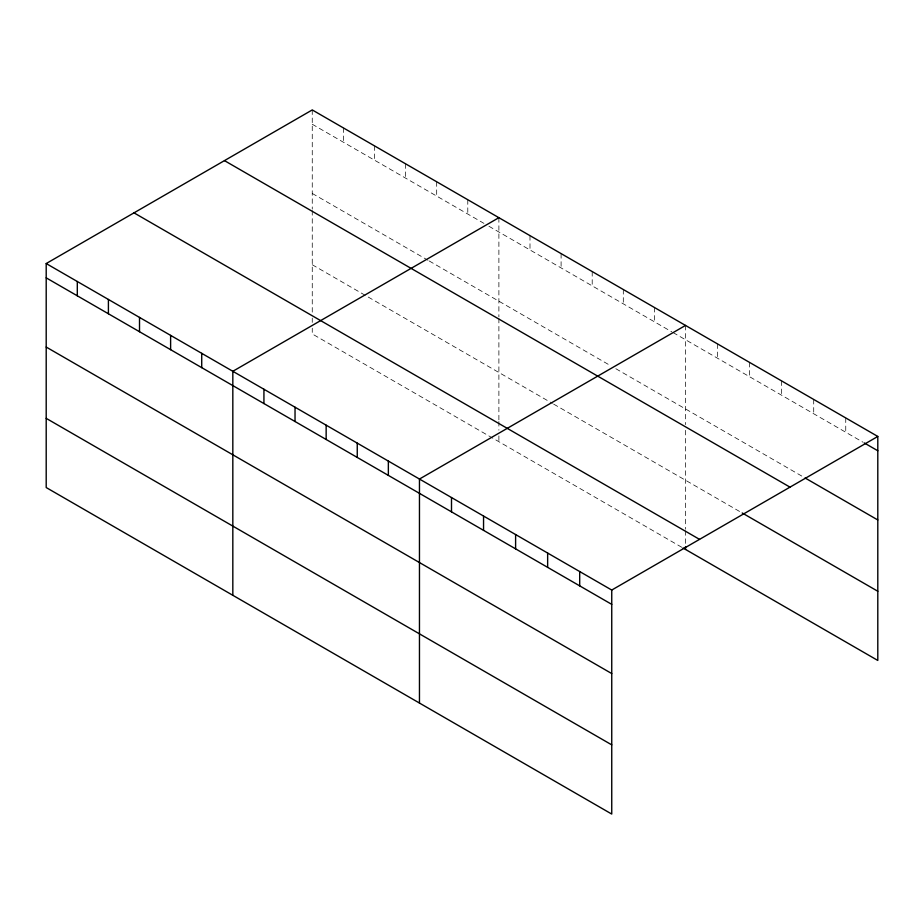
<?xml version="1.0" encoding="UTF-8"?>
<svg xmlns="http://www.w3.org/2000/svg" width="924" height="924" viewBox="0 0 924 924"><rect width="100%" height="100%" fill="white"/><g stroke="black" fill="none" stroke-linecap="round" stroke-linejoin="round"><path stroke-width="0.69" stroke-dasharray="4.62 3.46" d="M312.254 124.243L483.957 223.377M488.935 226.253L671.829 331.843M673.076 332.559L863.004 442.215M312.254 193.451L427.962 260.245M429.21 260.972L610.868 365.846M615.846 368.722L803.845 477.258M312.254 264.738L552.39 403.384M553.626 404.1L740.979 512.266M681.785 547.285L312.254 333.945L312.254 328.182M845.749 417.948L845.749 432.259M813.709 399.445L813.709 413.756M781.658 380.942L781.658 395.253M749.607 362.439L749.607 376.749M717.567 343.936L717.567 358.246M685.516 325.433L685.516 424.624M685.516 430.33L685.516 529.256M685.516 530.699L685.516 545.114M654.411 307.473L654.411 321.783M623.307 289.524L623.307 303.823M592.203 271.564L592.203 285.874M561.099 253.603L561.099 267.914M529.995 235.643L529.995 249.954M498.891 217.683L498.891 316.886M498.891 318.306L498.891 420.062M498.891 421.506L498.891 430.157M498.891 435.92L498.891 441.695M467.787 199.734L467.787 214.033M436.682 181.774L436.682 196.073M405.567 163.814L405.567 178.124M374.463 145.853L374.463 160.164M343.358 127.893L343.358 142.204M312.254 109.933L312.254 209.136M312.254 210.557L312.254 312.312M312.254 318.087L312.254 322.407"/><path stroke-width="1.39" d="M611.746 673.561L611.746 590.055L46.2 263.548L46.2 487.549L611.746 814.067L611.746 673.561L46.2 347.054M683.032 548.001L877.8 660.452L877.8 436.451L312.254 109.933L46.2 263.548M498.891 217.683L232.825 371.298L232.825 595.299M685.516 325.433L419.461 479.048L419.461 703.049M611.746 590.055L877.8 436.451M864.24 442.931L877.8 450.762M805.081 477.974L877.8 519.958M224.463 160.626L789.997 487.144M742.215 512.982L877.8 591.256M134.003 212.855L699.537 539.362M46.2 277.847L611.746 604.365M46.2 418.353L611.746 744.86M685.516 546.558L685.516 549.445M579.694 571.552L579.694 585.862M547.643 553.049L547.643 567.359M515.604 534.546L515.604 548.856M483.552 516.042L483.552 530.353M451.501 497.551L451.501 511.85M388.357 461.088L388.357 475.398M357.253 443.127L357.253 457.438M326.149 425.167L326.149 439.478M295.033 407.207L295.033 421.517M263.929 389.247L263.929 403.557M201.721 353.338L201.721 367.648M170.617 335.377L170.617 349.688M139.512 317.417L139.512 331.728M108.408 299.457L108.408 313.767M77.304 281.508L77.304 295.807"/></g></svg>
